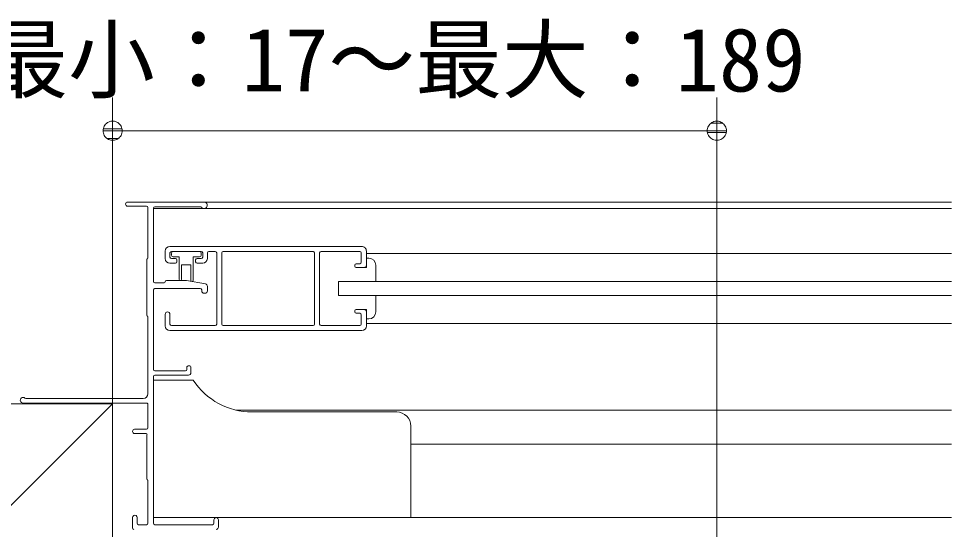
# Model space of a CAD drawing. Units: millimetres on the paper. Extents: x -305 to 305, y -152 to 152.
# Drawn here: x -236.3 to -208.1, y 10.45 to 25.9 of the extents above; entities that cross this region are included whole.
import ezdxf
from ezdxf.enums import TextEntityAlignment as Align

# ---------------------------------------------------------------- set-up
doc = ezdxf.new("R2010")
doc.units = ezdxf.units.MM
doc.layers.add('0-1_RV', color=7, linetype='Continuous', lineweight=9)
doc.layers.add('0-3_0', color=7, linetype='Continuous', lineweight=9)
doc.styles.add('ＭＳ ゴシック', font='')
doc.styles.get('ＭＳ ゴシック').set_extended_font_data('MS Gothic')

# ---------------------------------------------------------------- blocks, each defined once
blk = doc.blocks.new('_DOTSMALL')
at = {"layer": '0-3_0'}
for p, q in [((0.0746, 0.1), (-0.0746, 0.1)), ((0.1223, -0.0248), (-0.1223, -0.0248))]:
    blk.add_line(p, q, dxfattribs=at)
for points in [[(0.125, 0), (0.124, 0.0157), (0.1211, 0.0311), (0.1162, 0.046), (0.1095, 0.0602), (0.1011, 0.0735), (0.0911, 0.0856), (0.0797, 0.0963), (0.067, 0.1055), (0.0532, 0.1131), (0.0386, 0.1189), (0.0234, 0.1228), (0.0078, 0.1248), (-0.0078, 0.1248), (-0.0234, 0.1228), (-0.0386, 0.1189), (-0.0532, 0.1131), (-0.067, 0.1055), (-0.0797, 0.0963), (-0.0911, 0.0856), (-0.1011, 0.0735), (-0.1095, 0.0602), (-0.1162, 0.046), (-0.1211, 0.0311), (-0.124, 0.0157), (-0.125, 0), (0, 0)], [(-0.125, 0), (-0.124, -0.0157), (-0.1211, -0.0311), (-0.1162, -0.046), (-0.1095, -0.0602), (-0.1011, -0.0735), (-0.0911, -0.0856), (-0.0797, -0.0963), (-0.067, -0.1055), (-0.0532, -0.1131), (-0.0386, -0.1189), (-0.0234, -0.1228), (-0.0078, -0.1248), (0.0078, -0.1248), (0.0234, -0.1228), (0.0386, -0.1189), (0.0532, -0.1131), (0.067, -0.1055), (0.0797, -0.0963), (0.0911, -0.0856), (0.1011, -0.0735), (0.1095, -0.0602), (0.1162, -0.046), (0.1211, -0.0311), (0.124, -0.0157), (0.125, 0), (0, 0)]]:
    blk.add_lwpolyline(points, close=True, dxfattribs=at)

msp = doc.modelspace()

# ---------------------------------------------------------------- linework, layer by layer
at = {"layer": '0-1_RV'}
for p, q in [((-233.456, 14.253), (-233.456, 23.506)), ((-215.194, 8.893), (-215.194, 23.506)), ((-233.456, 22.506), (-215.194, 22.506)), ((-233.004, 20.351), (-230.693, 20.351)), ((-208.105, 20.351), (-232.22, 20.351)), ((-232.432, 20.224), (-233.004, 20.224)), ((-232.389, 20.181), (-232.389, 18.654)), ((-232.22, 17.947), (-232.22, 20.167)), ((-208.105, 20.153), (-232.22, 20.153)), ((-232.177, 20.21), (-230.806, 20.21)), ((-225.927, 19.008), (-231.725, 19.008)), ((-232.418, 18.626), (-232.418, 16.915)), ((-231.866, 18.866), (-231.866, 18.64)), ((-231.725, 18.683), (-231.725, 18.81)), ((-231.682, 18.852), (-230.777, 18.852)), ((-231.682, 18.796), (-231.682, 18.753)), ((-231.555, 18.64), (-231.682, 18.64)), ((-230.834, 18.852), (-231.626, 18.852)), ((-231.442, 18.697), (-231.626, 18.697)), ((-231.442, 18.011), (-231.442, 18.697)), ((-231.018, 18.697), (-231.018, 17.983)), ((-230.834, 18.697), (-231.018, 18.697)), ((-230.777, 18.64), (-230.905, 18.64)), ((-230.777, 18.753), (-230.777, 18.796)), ((-230.735, 18.81), (-230.735, 18.683)), ((-230.594, 18.64), (-230.594, 18.81)), ((-230.551, 18.852), (-230.353, 18.852)), ((-230.311, 18.357), (-230.311, 18.824)), ((-230.311, 16.66), (-230.311, 18.81)), ((-230.155, 16.66), (-230.155, 18.81)), ((-230.113, 18.852), (-227.398, 18.852)), ((-227.356, 16.66), (-227.356, 18.81)), ((-227.2, 16.661), (-227.2, 18.81)), ((-227.158, 18.852), (-225.984, 18.852)), ((-225.942, 18.81), (-225.942, 18.527)), ((-225.786, 18.442), (-225.786, 18.866)), ((-225.786, 18.796), (-208.105, 18.796)), ((-225.786, 18.654), (-225.786, 18.371)), ((-225.715, 18.654), (-225.786, 18.654)), ((-231.725, 18.499), (-231.555, 18.499)), ((-231.513, 18.541), (-231.513, 18.598)), ((-231.371, 18.456), (-231.371, 18.011)), ((-231.089, 18.456), (-231.371, 18.456)), ((-231.089, 17.983), (-231.089, 18.456)), ((-230.947, 18.598), (-230.947, 18.541)), ((-230.905, 18.499), (-230.735, 18.499)), ((-226.14, 18.442), (-226.14, 18.414)), ((-225.984, 18.485), (-226.097, 18.485)), ((-226.097, 18.371), (-225.857, 18.371)), ((-225.786, 18.371), (-225.998, 18.371)), ((-225.503, 17.947), (-225.503, 18.442)), ((-231.894, 17.905), (-232.177, 17.905)), ((-231.234, 17.976), (-231.824, 17.976)), ((-230.652, 17.874), (-231.226, 17.975)), ((-230.594, 17.664), (-230.594, 17.804)), ((-226.634, 17.947), (-208.105, 17.947)), ((-232.22, 15.289), (-232.22, 17.693)), ((-232.177, 17.735), (-230.806, 17.735)), ((-230.763, 17.693), (-230.763, 17.664)), ((-230.693, 17.594), (-230.664, 17.594)), ((-225.503, 17.028), (-225.503, 17.523)), ((-231.866, 16.957), (-231.866, 16.604)), ((-231.725, 16.661), (-231.725, 16.957)), ((-230.311, 17.113), (-230.311, 16.646)), ((-226.14, 17.056), (-226.14, 17.028)), ((-225.857, 17.099), (-226.097, 17.099)), ((-226.097, 16.986), (-225.984, 16.986)), ((-225.998, 17.099), (-225.786, 17.099)), ((-225.942, 16.943), (-225.942, 16.661)), ((-225.786, 17.099), (-225.786, 16.816)), ((-225.786, 16.604), (-225.786, 17.028)), ((-232.389, 16.887), (-232.389, 14.554)), ((-225.786, 16.816), (-225.715, 16.816)), ((-225.786, 16.675), (-208.105, 16.675)), ((-231.725, 16.463), (-225.927, 16.463)), ((-230.353, 16.618), (-231.682, 16.618)), ((-227.398, 16.618), (-230.113, 16.618)), ((-225.984, 16.618), (-227.158, 16.618)), ((-231.258, 15.247), (-232.177, 15.247)), ((-231.216, 15.289), (-231.216, 15.338)), ((-231.088, 15.338), (-231.088, 15.19)), ((-232.22, 10.637), (-232.22, 15.077)), ((-231.018, 14.964), (-232.22, 14.964)), ((-232.177, 15.119), (-231.159, 15.119)), ((-232.531, 14.412), (-236.085, 14.412)), ((-247.456, 0.253), (-233.456, 14.253)), ((-247.456, 14.253), (-233.456, 14.253)), ((-236.165, 14.271), (-232.432, 14.271)), ((-233.456, 14.253), (-233.456, -6.747)), ((-233.456, 14.253), (-233.456, -6.747)), ((-232.389, 14.228), (-232.389, 13.521)), ((-208.105, 14.059), (-229.729, 14.059)), ((-224.867, 14.002), (-229.242, 14.002)), ((-224.443, 13.578), (-224.443, 10.807)), ((-232.792, 13.479), (-232.432, 13.479)), ((-232.446, 13.352), (-232.792, 13.352)), ((-232.418, 13.323), (-232.418, 11.966)), ((-208.105, 13.027), (-224.443, 13.027)), ((-232.389, 11.938), (-232.389, 10.637)), ((-232.856, 10.495), (-232.856, 10.807)), ((-232.715, 10.807), (-232.715, 10.637)), ((-208.105, 10.807), (-232.22, 10.807)), ((-230.397, 10.637), (-230.397, 10.736)), ((-230.256, 10.736), (-230.256, 10.524)), ((-232.432, 10.594), (-232.672, 10.594)), ((-230.44, 10.594), (-232.177, 10.594))]:
    msp.add_line(p, q, dxfattribs=at)
msp.add_lwpolyline([(-226.634, 17.947), (-226.634, 17.523), (-208.105, 17.523)], dxfattribs=at)
for centre, radius, start, end in [((-233.004, 20.287), 0.0636, 90, 270), ((-230.693, 20.252), 0.099, 216.8651, 90), ((-232.432, 20.181), 0.0424, 0, 90), ((-232.177, 20.167), 0.0424, 90, 180), ((-230.806, 20.167), 0.0424, 36.8651, 90), ((-231.725, 18.866), 0.141, 90, 180), ((-225.927, 18.866), 0.141, 359.9991, 90), ((-232.389, 18.626), 0.0283, 90, 180), ((-231.725, 18.64), 0.141, 180, 270), ((-231.682, 18.81), 0.0424, 90, 180.0029), ((-231.682, 18.683), 0.0424, 180.0029, 270), ((-231.626, 18.796), 0.0566, 90, 180), ((-231.626, 18.753), 0.0566, 180, 269.965), ((-231.555, 18.598), 0.0424, 359.9971, 90), ((-230.905, 18.598), 0.0424, 90, 180), ((-230.834, 18.796), 0.0566, 359.965, 90), ((-230.834, 18.753), 0.0566, 270, 359.965), ((-230.777, 18.81), 0.0424, 0, 90), ((-230.777, 18.683), 0.0424, 270, 0), ((-230.735, 18.64), 0.141, 270, 359.9991), ((-230.551, 18.81), 0.0424, 90, 180.0029), ((-230.353, 18.81), 0.0424, 359.9971, 90), ((-230.113, 18.81), 0.0424, 90, 180), ((-227.398, 18.81), 0.0424, 359.9971, 90), ((-227.158, 18.81), 0.0424, 90, 180), ((-225.984, 18.81), 0.0424, 0, 90), ((-225.715, 18.442), 0.212, 0, 90), ((-231.555, 18.541), 0.0424, 270, 0), ((-230.905, 18.541), 0.0424, 180, 270), ((-226.097, 18.442), 0.0424, 90, 180), ((-226.097, 18.414), 0.0424, 180, 270), ((-225.984, 18.527), 0.0424, 270, 0), ((-225.857, 18.442), 0.0707, 270, 359.9982), ((-232.177, 17.947), 0.0424, 180, 270), ((-231.894, 17.933), 0.0283, 270, 0), ((-231.824, 17.933), 0.0424, 90, 180), ((-231.407, 18.011), 0.0354, 180.056, 0), ((-231.234, 17.933), 0.0424, 80.0006, 90), ((-231.053, 17.983), 0.0354, 180.056, 0), ((-230.664, 17.804), 0.0707, 359.9982, 80.0004), ((-232.177, 17.693), 0.0424, 90, 180.0029), ((-230.806, 17.693), 0.0424, 0, 90), ((-230.693, 17.664), 0.0707, 180, 270), ((-230.664, 17.664), 0.0707, 270, 359.9982), ((-231.796, 16.957), 0.0707, 0, 180), ((-226.097, 17.056), 0.0424, 90, 180), ((-226.097, 17.028), 0.0424, 180, 270), ((-225.984, 16.943), 0.0424, 0, 90), ((-225.857, 17.028), 0.0707, 359.9982, 90), ((-225.715, 17.028), 0.212, 270, 0), ((-232.389, 16.915), 0.0283, 180, 270), ((-231.682, 16.661), 0.0424, 180.0029, 270), ((-230.353, 16.66), 0.0424, 270, 359.9971), ((-230.113, 16.66), 0.0424, 180, 270), ((-227.398, 16.66), 0.0424, 270, 359.9971), ((-227.158, 16.661), 0.0424, 180, 270), ((-225.984, 16.661), 0.0424, 270, 0), ((-231.725, 16.604), 0.141, 180, 270), ((-225.927, 16.604), 0.141, 270, 0), ((-232.177, 15.289), 0.0424, 180.0029, 270), ((-231.258, 15.289), 0.0424, 270, 0), ((-231.152, 15.338), 0.0636, 0, 180), ((-232.177, 15.077), 0.0424, 90, 180), ((-231.159, 15.19), 0.0707, 270, 0), ((-229.242, 16.123), 2.121, 213.1385, 270), ((-236.165, 14.356), 0.0848, 51.056, 270), ((-236.085, 14.455), 0.0424, 231.056, 270), ((-232.531, 14.554), 0.141, 270, 0), ((-232.432, 14.228), 0.0424, 359.9971, 90), ((-224.867, 13.578), 0.424, 0, 90), ((-232.792, 13.415), 0.0636, 90, 270), ((-232.446, 13.323), 0.0283, 0, 90), ((-232.432, 13.521), 0.0424, 270, 0), ((-232.389, 11.966), 0.0283, 180, 270), ((-232.785, 10.807), 0.0707, 0.0004, 180.0004), ((-230.327, 10.736), 0.0707, 0, 180), ((-232.814, 10.495), 0.0424, 180.0029, 270), ((-232.672, 10.637), 0.0424, 180, 270), ((-232.432, 10.637), 0.0424, 270, 359.9971), ((-232.177, 10.637), 0.0424, 180.0029, 270), ((-230.44, 10.637), 0.0424, 270, 0), ((-230.327, 10.524), 0.0707, 270, 359.9982)]:
    msp.add_arc(centre, radius, start, end, dxfattribs=at)

# ---------------------------------------------------------------- block references
at = {"layer": '0-1_RV', "xscale": 2.32, "yscale": 2.32, "rotation": 180}
msp.add_blockref('_DOTSMALL', (-233.456, 22.506), dxfattribs=at)
at = {"layer": '0-1_RV', "xscale": 2.32, "yscale": 2.32}
msp.add_blockref('_DOTSMALL', (-215.194, 22.506), dxfattribs=at)

# ---------------------------------------------------------------- texts
at = {"layer": '0-1_RV', "style": 'ＭＳ ゴシック'}
msp.add_text('最小：17～最大：189', height=1.924, dxfattribs=at).set_placement((-237.427, 23.116), align=Align.BOTTOM_LEFT)

doc.saveas('drawing.dxf')
